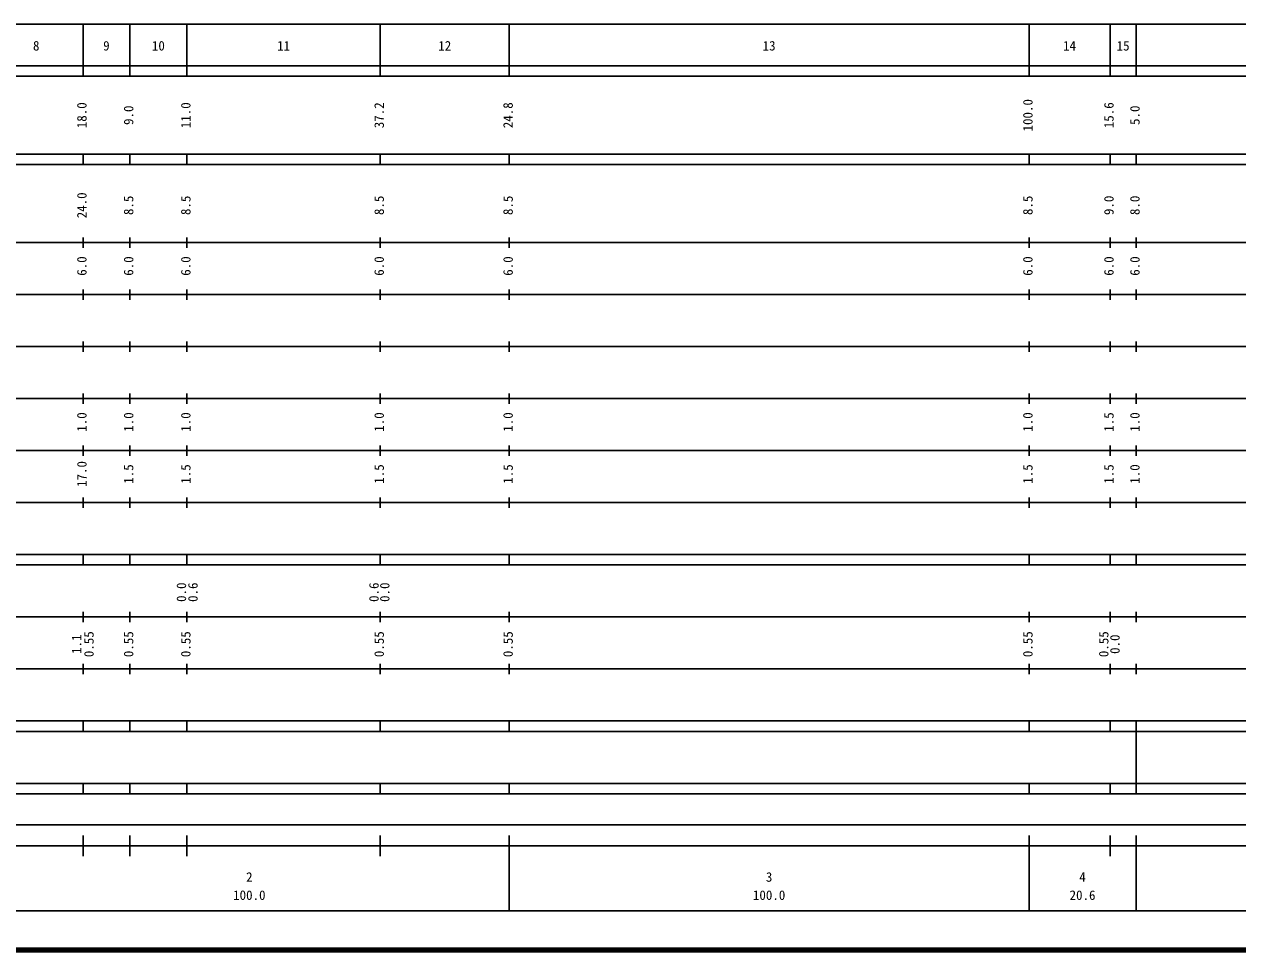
# Model space of a CAD drawing. Units: millimetres on the paper, enlarged 1000 times. Extents: x 40000 to 680000, y 20000 to 380000.
# Drawn here: x 174700 to 408158, y 20000 to 198000 of the extents above; entities that cross this region are included whole.
import ezdxf
from ezdxf.enums import TextEntityAlignment as Align

# ---------------------------------------------------------------- set-up
doc = ezdxf.new("R2010")
doc.units = ezdxf.units.MM
doc.header["$LTSCALE"] = 1000
doc.layers.add('M-TTL', color=2, linetype='Continuous', lineweight=140)
doc.layers.add('M-TTL-BAND', color=7, linetype='Continuous', lineweight=25)
doc.styles.add('ＭＳ ゴシック', font='')
doc.styles.get('ＭＳ ゴシック').set_extended_font_data('MS Gothic')

msp = doc.modelspace()

# ---------------------------------------------------------------- linework, layer by layer
at = {"layer": 'M-TTL'}
msp.add_line((40000, 20000), (680000, 20000), dxfattribs=at)
at = {"layer": 'M-TTL-BAND'}
for p, q in [((68000, 198000), (579000, 198000)), ((186000, 188000), (186000, 198000)), ((195000, 188000), (195000, 198000)), ((206000, 188000), (206000, 198000)), ((243200, 188000), (243200, 198000)), ((268000, 188000), (268000, 198000)), ((368000, 188000), (368000, 198000)), ((383600, 188000), (383600, 198000)), ((388600, 188000), (388600, 198000)), ((40000, 190000), (579000, 190000)), ((40000, 188000), (579000, 188000)), ((40000, 173000), (579000, 173000)), ((186000, 171000), (186000, 173000)), ((195000, 171000), (195000, 173000)), ((206000, 171000), (206000, 173000)), ((243200, 171000), (243200, 173000)), ((268000, 171000), (268000, 173000)), ((368000, 171000), (368000, 173000)), ((383600, 171000), (383600, 173000)), ((388600, 171000), (388600, 173000)), ((40000, 171000), (579000, 171000)), ((186000, 155000), (186000, 157000)), ((195000, 155000), (195000, 157000)), ((206000, 155000), (206000, 157000)), ((243200, 155000), (243200, 157000)), ((268000, 155000), (268000, 157000)), ((368000, 155000), (368000, 157000)), ((383600, 155000), (383600, 157000)), ((388600, 155000), (388600, 157000)), ((40000, 156000), (579000, 156000)), ((46000, 146000), (579000, 146000)), ((186000, 145000), (186000, 147000)), ((195000, 145000), (195000, 147000)), ((206000, 145000), (206000, 147000)), ((243200, 145000), (243200, 147000)), ((268000, 145000), (268000, 147000)), ((368000, 145000), (368000, 147000)), ((383600, 145000), (383600, 147000)), ((388600, 145000), (388600, 147000)), ((52000, 136000), (579000, 136000)), ((186000, 135000), (186000, 137000)), ((195000, 135000), (195000, 137000)), ((206000, 135000), (206000, 137000)), ((243200, 135000), (243200, 137000)), ((268000, 135000), (268000, 137000)), ((368000, 135000), (368000, 137000)), ((383600, 135000), (383600, 137000)), ((388600, 135000), (388600, 137000)), ((186000, 125000), (186000, 127000)), ((195000, 125000), (195000, 127000)), ((206000, 125000), (206000, 127000)), ((243200, 125000), (243200, 127000)), ((268000, 125000), (268000, 127000)), ((368000, 125000), (368000, 127000)), ((383600, 125000), (383600, 127000)), ((388600, 125000), (388600, 127000)), ((46000, 126000), (579000, 126000)), ((186000, 115000), (186000, 117000)), ((195000, 115000), (195000, 117000)), ((206000, 115000), (206000, 117000)), ((243200, 115000), (243200, 117000)), ((268000, 115000), (268000, 117000)), ((368000, 115000), (368000, 117000)), ((383600, 115000), (383600, 117000)), ((388600, 115000), (388600, 117000)), ((52000, 116000), (579000, 116000)), ((46000, 106000), (579000, 106000)), ((186000, 105000), (186000, 107000)), ((195000, 105000), (195000, 107000)), ((206000, 105000), (206000, 107000)), ((243200, 105000), (243200, 107000)), ((268000, 105000), (268000, 107000)), ((368000, 105000), (368000, 107000)), ((383600, 105000), (383600, 107000)), ((388600, 105000), (388600, 107000)), ((40000, 96000), (579000, 96000)), ((186000, 94000), (186000, 96000)), ((195000, 94000), (195000, 96000)), ((206000, 94000), (206000, 96000)), ((243200, 94000), (243200, 96000)), ((268000, 94000), (268000, 96000)), ((368000, 94000), (368000, 96000)), ((383600, 94000), (383600, 96000)), ((388600, 94000), (388600, 96000)), ((40000, 94000), (579000, 94000)), ((186000, 83000), (186000, 85000)), ((195000, 83000), (195000, 85000)), ((206000, 83000), (206000, 85000)), ((243200, 83000), (243200, 85000)), ((268000, 83000), (268000, 85000)), ((368000, 83000), (368000, 85000)), ((383600, 83000), (383600, 85000)), ((388600, 83000), (388600, 85000)), ((49000, 84000), (579000, 84000)), ((186000, 73000), (186000, 75000)), ((195000, 73000), (195000, 75000)), ((206000, 73000), (206000, 75000)), ((243200, 73000), (243200, 75000)), ((268000, 73000), (268000, 75000)), ((368000, 73000), (368000, 75000)), ((383600, 73000), (383600, 75000)), ((388600, 73000), (388600, 75000)), ((40000, 74000), (579000, 74000)), ((40000, 64000), (579000, 64000)), ((186000, 62000), (186000, 64000)), ((195000, 62000), (195000, 64000)), ((206000, 62000), (206000, 64000)), ((243200, 62000), (243200, 64000)), ((268000, 62000), (268000, 64000)), ((368000, 62000), (368000, 64000)), ((383600, 62000), (383600, 64000)), ((388600, 62000), (388600, 64000)), ((40000, 62000), (579000, 62000)), ((388600, 52000), (388600, 62000)), ((40000, 52000), (579000, 52000)), ((186000, 50000), (186000, 52000)), ((195000, 50000), (195000, 52000)), ((206000, 50000), (206000, 52000)), ((243200, 50000), (243200, 52000)), ((268000, 50000), (268000, 52000)), ((368000, 50000), (368000, 52000)), ((383600, 50000), (383600, 52000)), ((388600, 50000), (388600, 52000)), ((40000, 50000), (579000, 50000)), ((71000, 44000), (565000, 44000)), ((40000, 40000), (579000, 40000)), ((186000, 38000), (186000, 42000)), ((195000, 38000), (195000, 42000)), ((206000, 38000), (206000, 42000)), ((243200, 38000), (243200, 42000)), ((268000, 27500), (268000, 42000)), ((368000, 27500), (368000, 42000)), ((383600, 38000), (383600, 42000)), ((388600, 27500), (388600, 42000)), ((68000, 27500), (579000, 27500))]:
    msp.add_line(p, q, dxfattribs=at)

# ---------------------------------------------------------------- texts
at = {"layer": 'M-TTL-BAND', "style": 'ＭＳ ゴシック'}
for s, p in [('8', (177000, 192405)), ('9', (190500, 192405)), ('10', (200500, 192405)), ('11', (224600, 192405)), ('12', (255600, 192405)), ('13', (318000, 192405)), ('14', (375800, 192405)), ('15', (386100, 192405)), ('2', (218000, 32523)), ('3', (318000, 32523)), ('4', (378300, 32523)), ('100.0', (218000, 29033)), ('100.0', (318000, 29033)), ('20.6', (378300, 29033))]:
    msp.add_text(s, height=1833, dxfattribs=at).set_placement(p, align=Align.BOTTOM_CENTER)
for s, p in [('18.0', (187232, 180500)), ('9.0', (196232, 180500)), ('11.0', (207232, 180500)), ('37.2', (244432, 180500)), ('24.8', (269232, 180500)), ('100.0', (369232, 180500)), ('15.6', (384832, 180500)), ('5.0', (389832, 180500)), ('24.0', (187232, 163174)), ('8.5', (196232, 163174)), ('8.5', (207232, 163174)), ('8.5', (244432, 163174)), ('8.5', (269232, 163174)), ('8.5', (369232, 163174)), ('9.0', (384832, 163174)), ('8.0', (389832, 163174)), ('6.0', (187232, 151500)), ('6.0', (196232, 151500)), ('6.0', (207232, 151500)), ('6.0', (244432, 151500)), ('6.0', (269232, 151500)), ('6.0', (369232, 151500)), ('6.0', (384832, 151500)), ('6.0', (389832, 151500)), ('1.0', (187232, 121500)), ('1.0', (196232, 121500)), ('1.0', (207232, 121500)), ('1.0', (244432, 121500)), ('1.0', (269232, 121500)), ('1.0', (369232, 121500)), ('1.5', (384832, 121500)), ('1.0', (389832, 121500)), ('17.0', (187232, 111500)), ('1.5', (196232, 111500)), ('1.5', (207232, 111500)), ('1.5', (244432, 111500)), ('1.5', (269232, 111500)), ('1.5', (369232, 111500)), ('1.5', (384832, 111500)), ('1.0', (389832, 111500)), ('0.0', (206386, 88764)), ('0.6', (208602, 88764)), ('0.6', (243432, 88764)), ('0.0', (245510, 88764)), ('1.1', (186232, 78764)), ('0.55', (188602, 78764)), ('0.55', (196232, 78764)), ('0.55', (207232, 78764)), ('0.55', (244432, 78764)), ('0.55', (269232, 78764)), ('0.55', (369232, 78764)), ('0.55', (383832, 78764)), ('0.0', (385990, 78764))]:
    msp.add_text(s, height=1833, rotation=90, dxfattribs=at).set_placement(p, align=Align.BOTTOM_CENTER)

doc.saveas('drawing.dxf')
